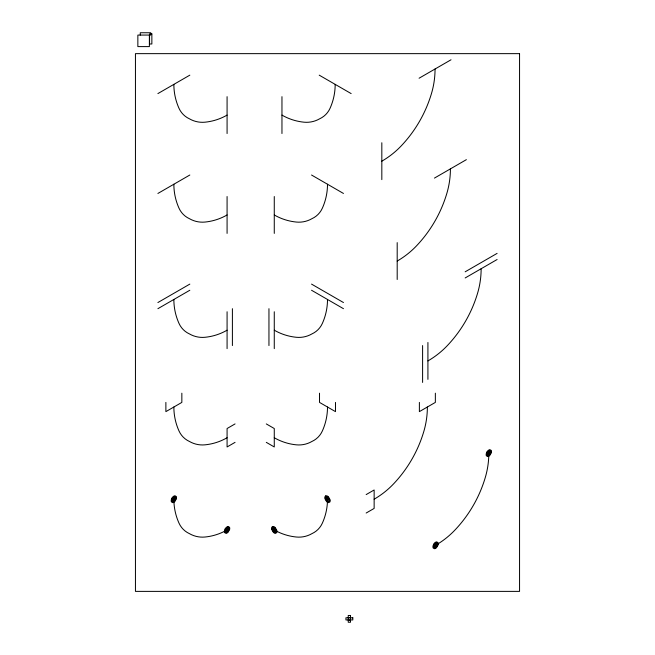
<?xml version="1.0" encoding="UTF-8"?>
<svg xmlns="http://www.w3.org/2000/svg" width="655" height="655" viewBox="0 0 655 655"><rect width="100%" height="100%" fill="white"/><g stroke="black" fill="none" stroke-linecap="round" stroke-linejoin="round"><path stroke-width="0.98" d="M157.896 93.591L189.827 75.153M157.896 193.454L189.827 175.016M419.085 78.223L451.017 59.785M157.896 302.536L189.827 284.106M157.896 308.685L189.827 290.247M434.445 178.095L466.376 159.656M465.173 271.809L497.104 253.379M465.173 277.957L497.104 259.519M235.063 423.916L227.08 428.526L227.08 446.964L235.063 442.354M366.161 494.591L374.144 489.981L374.144 508.419L366.161 513.029M348.239 617.64L350.499 617.64M348.239 620.088L350.499 620.088M319.214 75.153L351.145 93.591M311.534 175.016L343.466 193.454M311.534 284.106L343.466 302.536M311.534 290.247L343.466 308.685M266.29 423.916L274.273 428.526L274.273 446.964L266.29 442.354M435.354 393.188L435.354 402.407L419.38 411.627L419.38 402.407M427.92 342.483L427.92 379.36M422.598 345.562L422.598 382.43M397.192 242.62L397.192 279.497M381.824 142.749L381.824 179.626M350.54 617.78L350.54 619.949M335.483 402.407L335.483 411.627L319.517 402.407L319.517 393.188M281.961 96.662L281.961 133.538M274.273 196.525L274.273 233.401M274.273 311.755L274.273 348.632M268.951 308.685L268.951 345.562M232.402 308.685L232.402 345.562M227.08 96.662L227.08 133.538M227.08 196.525L227.08 233.401M227.08 311.755L227.08 348.632M181.844 393.188L181.844 402.407L165.879 411.627L165.879 402.407M149.381 35.083L149.381 46.603L137.853 46.603L137.853 35.083L150.716 35.051L150.716 32.75L140.268 32.75L140.268 35.051M435.6 545.296A86.01 86.01 0 0 0 455.037 529.952A129.936 129.936 0 0 0 485.257 477.61A86.01 86.01 0 0 0 488.826 453.104M374.144 499.2A86.01 86.01 0 0 0 393.581 483.865A129.936 129.936 0 0 0 423.801 431.514A86.01 86.01 0 0 0 427.363 407.017M427.92 360.921A86.01 86.01 0 0 0 447.357 345.586A129.936 129.936 0 0 0 477.577 293.244A86.01 86.01 0 0 0 481.138 268.738M397.192 261.058A86.01 86.01 0 0 0 416.629 245.723A129.936 129.936 0 0 0 446.849 193.372A86.01 86.01 0 0 0 450.411 168.875M381.824 161.187A86.01 86.01 0 0 0 401.261 145.852A129.936 129.936 0 0 0 431.481 93.509A86.01 86.01 0 0 0 435.051 69.004M327.5 499.2A58.311 58.311 0 0 1 322.317 523.239A20.911 20.911 0 0 1 311.911 533.653A26.044 26.044 0 0 1 296.322 537.018A54.922 54.922 0 0 1 274.273 529.928M327.5 407.017A58.311 58.311 0 0 1 322.317 431.055A20.911 20.911 0 0 1 311.911 441.47A26.044 26.044 0 0 1 296.322 444.835A54.922 54.922 0 0 1 274.273 437.745M327.5 299.466A58.311 58.311 0 0 1 322.317 323.505A20.911 20.911 0 0 1 311.911 333.927A26.044 26.044 0 0 1 296.322 337.284A54.922 54.922 0 0 1 274.273 330.194M327.5 184.235A58.311 58.311 0 0 1 322.317 208.274A20.911 20.911 0 0 1 311.911 218.696A26.044 26.044 0 0 1 296.322 222.053A54.922 54.922 0 0 1 274.273 214.963M335.18 84.372A58.311 58.311 0 0 1 329.997 108.403A20.911 20.911 0 0 1 319.591 118.825A26.044 26.044 0 0 1 304.002 122.19A54.922 54.922 0 0 1 281.961 115.1M173.862 499.2A58.311 58.311 0 0 0 179.044 523.239A20.911 20.911 0 0 0 189.451 533.653A26.044 26.044 0 0 0 205.04 537.018A54.922 54.922 0 0 0 227.08 529.928M173.862 407.017A58.311 58.311 0 0 0 179.044 431.055A20.911 20.911 0 0 0 189.451 441.47A26.044 26.044 0 0 0 205.04 444.835A54.922 54.922 0 0 0 227.08 437.745M173.862 299.466A58.311 58.311 0 0 0 179.044 323.505A20.911 20.911 0 0 0 189.451 333.927A26.044 26.044 0 0 0 205.04 337.284A54.922 54.922 0 0 0 227.08 330.194M173.862 184.235A58.311 58.311 0 0 0 179.044 208.274A20.911 20.911 0 0 0 189.451 218.696A26.044 26.044 0 0 0 205.04 222.053A54.922 54.922 0 0 0 227.08 214.963M173.862 84.372A58.311 58.311 0 0 0 179.044 108.403A20.911 20.911 0 0 0 189.451 118.825A26.044 26.044 0 0 0 205.04 122.19A54.922 54.922 0 0 0 227.08 115.1M172.863 499.323C174.009 504.178 176.58 493.985 172.863 499.323M173.362 499.266C173.943 501.312 174.926 496.891 173.362 499.266M226.09 530.051C227.228 534.914 229.799 524.712 226.09 530.051M226.589 529.993C227.17 532.04 228.145 527.619 226.589 529.993M434.609 545.418C435.747 550.274 438.318 540.072 434.609 545.418M435.1 545.353C435.69 547.4 436.664 542.987 435.1 545.353M487.828 453.235C488.974 458.091 491.545 447.889 487.828 453.235M488.327 453.17C488.908 455.217 489.891 450.804 488.327 453.17M273.307 528.863C273.536 533.94 277.286 528.552 273.307 528.863M273.79 529.396C273.905 531.934 275.78 529.24 273.79 529.396M326.534 498.136C326.763 503.212 330.513 497.825 326.534 498.136M327.017 498.668C327.132 501.206 329.006 498.512 327.017 498.668M171.978 498.111L171.373 499.511A4.298 4.298 0 0 0 171.201 500.739A2.915 2.915 0 0 0 171.454 501.943L172.756 502.631A2.743 2.743 0 0 0 173.862 502.27A4.298 4.298 0 0 0 174.828 501.509L176.342 498.889A4.298 4.298 0 0 0 176.522 497.661A2.743 2.743 0 0 0 176.277 496.531L174.959 495.769A2.743 2.743 0 0 0 173.862 496.13A4.298 4.298 0 0 0 172.887 496.891L171.978 498.111M172.355 498.332L171.872 499.454A3.439 3.439 0 0 0 171.733 500.428A2.333 2.333 0 0 0 171.938 501.394L172.977 501.943A2.194 2.194 0 0 0 173.862 501.656A3.439 3.439 0 0 0 174.639 501.042L175.843 498.954A3.439 3.439 0 0 0 175.99 497.972A2.194 2.194 0 0 0 175.794 497.063L174.738 496.457A2.194 2.194 0 0 0 173.862 496.744A3.439 3.439 0 0 0 173.084 497.358L172.355 498.332M172.732 498.545L172.371 499.388A2.579 2.579 0 0 0 172.265 500.125A1.752 1.752 0 0 0 172.421 500.846L173.198 501.255A1.646 1.646 0 0 0 173.862 501.042A2.579 2.579 0 0 0 174.443 500.584L175.352 499.012A2.579 2.579 0 0 0 175.458 498.275A1.646 1.646 0 0 0 175.311 497.603L174.517 497.145A1.646 1.646 0 0 0 173.862 497.358A2.579 2.579 0 0 0 173.272 497.816L172.732 498.545M225.197 528.839L224.599 530.239A4.298 4.298 0 0 0 224.419 531.467A2.915 2.915 0 0 0 224.681 532.671L225.983 533.358A2.743 2.743 0 0 0 227.08 532.998A4.298 4.298 0 0 0 228.055 532.237L229.561 529.617A4.298 4.298 0 0 0 229.741 528.389A2.743 2.743 0 0 0 229.496 527.259L228.186 526.505A2.743 2.743 0 0 0 227.08 526.857A4.298 4.298 0 0 0 226.106 527.619L225.197 528.839M225.574 529.06L225.099 530.182A3.439 3.439 0 0 0 224.952 531.156A2.333 2.333 0 0 0 225.156 532.122L226.196 532.671A2.194 2.194 0 0 0 227.08 532.384A3.439 3.439 0 0 0 227.858 531.77L229.07 529.682A3.439 3.439 0 0 0 229.209 528.7A2.194 2.194 0 0 0 229.013 527.791L227.965 527.185A2.194 2.194 0 0 0 227.08 527.471A3.439 3.439 0 0 0 226.302 528.086L225.574 529.06M225.95 529.281L225.59 530.116A2.579 2.579 0 0 0 225.484 530.853A1.752 1.752 0 0 0 225.639 531.573L226.417 531.983A1.646 1.646 0 0 0 227.08 531.77A2.579 2.579 0 0 0 227.662 531.311L228.57 529.739A2.579 2.579 0 0 0 228.677 529.011A1.646 1.646 0 0 0 228.529 528.331L227.744 527.873A1.646 1.646 0 0 0 227.08 528.086A2.579 2.579 0 0 0 226.499 528.544L225.95 529.281M433.716 544.207L433.119 545.607A4.298 4.298 0 0 0 432.939 546.827A2.915 2.915 0 0 0 433.201 548.03L434.494 548.718A2.743 2.743 0 0 0 435.6 548.366A4.298 4.298 0 0 0 436.574 547.596L438.08 544.985A4.298 4.298 0 0 0 438.26 543.756A2.743 2.743 0 0 0 438.015 542.627L436.705 541.865A2.743 2.743 0 0 0 435.6 542.217A4.298 4.298 0 0 0 434.625 542.987L433.716 544.207M434.093 544.428L433.61 545.541A3.439 3.439 0 0 0 433.471 546.524A2.333 2.333 0 0 0 433.675 547.482L434.715 548.038A2.194 2.194 0 0 0 435.6 547.752A3.439 3.439 0 0 0 436.377 547.138L437.589 545.042A3.439 3.439 0 0 0 437.728 544.068A2.194 2.194 0 0 0 437.532 543.159L436.484 542.553A2.194 2.194 0 0 0 435.6 542.831A3.439 3.439 0 0 0 434.822 543.445L434.093 544.428M434.47 544.641L434.109 545.476A2.579 2.579 0 0 0 434.003 546.213A1.752 1.752 0 0 0 434.159 546.933L434.936 547.351A1.646 1.646 0 0 0 435.6 547.138A2.579 2.579 0 0 0 436.181 546.679L437.09 545.107A2.579 2.579 0 0 0 437.196 544.37A1.646 1.646 0 0 0 437.049 543.691L436.263 543.241A1.646 1.646 0 0 0 435.6 543.445A2.579 2.579 0 0 0 435.018 543.912L434.47 544.641M486.943 452.024L486.337 453.424A4.298 4.298 0 0 0 486.166 454.644A2.915 2.915 0 0 0 486.419 455.847L487.721 456.535A2.743 2.743 0 0 0 488.826 456.183A4.298 4.298 0 0 0 489.793 455.413L491.307 452.793A4.298 4.298 0 0 0 491.487 451.573A2.743 2.743 0 0 0 491.242 450.443L489.924 449.682A2.743 2.743 0 0 0 488.826 450.034A4.298 4.298 0 0 0 487.852 450.804L486.943 452.024M487.32 452.237L486.837 453.358A3.439 3.439 0 0 0 486.698 454.341A2.333 2.333 0 0 0 486.902 455.299L487.942 455.847A2.194 2.194 0 0 0 488.826 455.569A3.439 3.439 0 0 0 489.604 454.955L490.808 452.859A3.439 3.439 0 0 0 490.955 451.876A2.194 2.194 0 0 0 490.759 450.976L489.703 450.37A2.194 2.194 0 0 0 488.826 450.648A3.439 3.439 0 0 0 488.049 451.262L487.32 452.237M487.697 452.458L487.336 453.293A2.579 2.579 0 0 0 487.23 454.03A1.752 1.752 0 0 0 487.385 454.75L488.163 455.168A1.646 1.646 0 0 0 488.826 454.955A2.579 2.579 0 0 0 489.408 454.488L490.317 452.924A2.579 2.579 0 0 0 490.423 452.187A1.646 1.646 0 0 0 490.276 451.508L489.482 451.049A1.646 1.646 0 0 0 488.826 451.262A2.579 2.579 0 0 0 488.237 451.721L487.697 452.458M272.398 526.669L271.858 527.259A2.743 2.743 0 0 0 271.612 528.389A4.298 4.298 0 0 0 271.792 529.617L273.307 532.237A4.298 4.298 0 0 0 274.273 532.998A2.743 2.743 0 0 0 275.378 533.358L276.68 532.671A2.915 2.915 0 0 0 276.942 531.467A4.298 4.298 0 0 0 276.762 530.239L275.247 527.619A4.298 4.298 0 0 0 274.273 526.857A2.743 2.743 0 0 0 273.176 526.505L272.398 526.669M272.775 527.324L272.341 527.791A2.194 2.194 0 0 0 272.144 528.7A3.439 3.439 0 0 0 272.292 529.682L273.503 531.77A3.439 3.439 0 0 0 274.273 532.384A2.194 2.194 0 0 0 275.157 532.671L276.197 532.122A2.333 2.333 0 0 0 276.41 531.156A3.439 3.439 0 0 0 276.263 530.182L275.051 528.086A3.439 3.439 0 0 0 274.273 527.471A2.194 2.194 0 0 0 273.397 527.185L272.775 527.324M273.151 527.971L272.824 528.331A1.646 1.646 0 0 0 272.677 529.011A2.579 2.579 0 0 0 272.791 529.739L273.692 531.311A2.579 2.579 0 0 0 274.273 531.77A1.646 1.646 0 0 0 274.936 531.983L275.722 531.573A1.752 1.752 0 0 0 275.878 530.853A2.579 2.579 0 0 0 275.763 530.116L274.863 528.544A2.579 2.579 0 0 0 274.273 528.086A1.646 1.646 0 0 0 273.618 527.873L273.151 527.971M325.617 495.941L325.085 496.531A2.743 2.743 0 0 0 324.839 497.661A4.298 4.298 0 0 0 325.019 498.889L326.526 501.509A4.298 4.298 0 0 0 327.5 502.27A2.743 2.743 0 0 0 328.605 502.631L329.899 501.943A2.915 2.915 0 0 0 330.161 500.739A4.298 4.298 0 0 0 329.981 499.511L328.474 496.891A4.298 4.298 0 0 0 327.5 496.13A2.743 2.743 0 0 0 326.395 495.769L325.617 495.941M325.994 496.596L325.568 497.063A2.194 2.194 0 0 0 325.371 497.972A3.439 3.439 0 0 0 325.51 498.954L326.722 501.042A3.439 3.439 0 0 0 327.5 501.656A2.194 2.194 0 0 0 328.384 501.943L329.424 501.394A2.333 2.333 0 0 0 329.629 500.428A3.439 3.439 0 0 0 329.49 499.454L328.278 497.358A3.439 3.439 0 0 0 327.5 496.744A2.194 2.194 0 0 0 326.616 496.457L325.994 496.596M326.37 497.243L326.051 497.603A1.646 1.646 0 0 0 325.903 498.275A2.579 2.579 0 0 0 326.01 499.012L326.919 500.584A2.579 2.579 0 0 0 327.5 501.042A1.646 1.646 0 0 0 328.163 501.255L328.941 500.846A1.752 1.752 0 0 0 329.097 500.125A2.579 2.579 0 0 0 328.99 499.388L328.081 497.816A2.579 2.579 0 0 0 327.5 497.358A1.646 1.646 0 0 0 326.837 497.145L326.37 497.243M151.862 33.904L149.561 33.904L149.561 43.991L151.862 43.991L151.862 33.904M519.554 53.644L135.446 53.644L135.446 591.383L519.554 591.383L519.554 53.644M350.499 615.479L348.239 615.479L348.239 622.25L350.499 622.25L350.499 615.479M352.808 617.78L345.93 617.78L345.93 619.949L352.808 619.949L352.808 617.78"/></g></svg>
